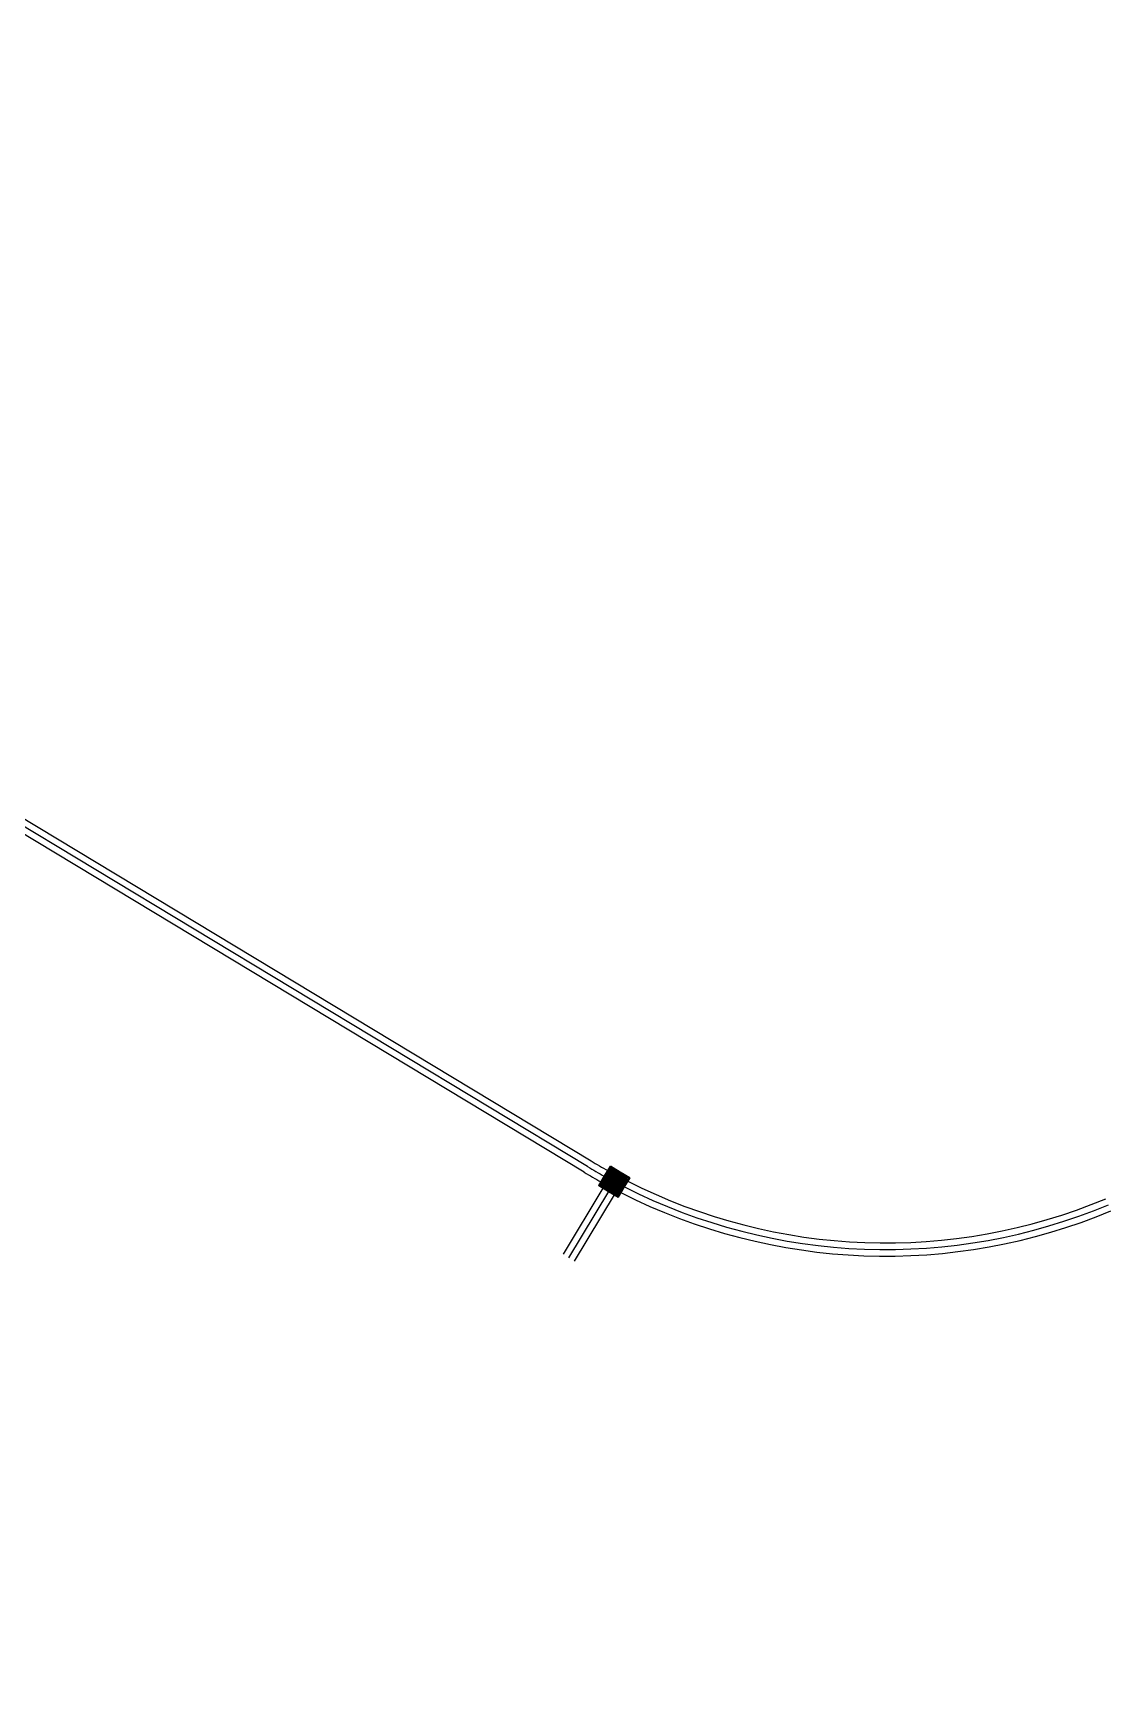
# Model space of a CAD drawing. Header units: millimetres. Extents: x 832728086 to 834530684, y 817551485 to 818349469.
# Drawn here: x 833028343 to 833056827, y 817832159 to 817876257 of the extents above; entities that cross this region are included whole.
import ezdxf

# ---------------------------------------------------------------- set-up
doc = ezdxf.new("R2010")
doc.units = ezdxf.units.MM
doc.header["$LTSCALE"] = 100
doc.layers.add('000-helpline', color=30, linetype='Continuous', lineweight=30, plot=False)
doc.layers.add('000-Tactile-l', color=8, linetype='Continuous')

# ---------------------------------------------------------------- blocks, each defined once
blk = doc.blocks.new('tactile')
at = {"layer": '000-helpline', "ltscale": 0.015}
for points in [[(834189.508, 817899.568), (834189.765, 817899.413), (834189.61, 817899.156), (834189.353, 817899.311)], [(834189.663, 817899.825), (834189.92, 817899.67), (834189.765, 817899.413), (834189.508, 817899.568)], [(834189.92, 817899.67), (834190.177, 817899.515), (834190.022, 817899.258), (834189.765, 817899.413)], [(834189.765, 817899.413), (834190.022, 817899.258), (834189.867, 817899.001), (834189.61, 817899.156)]]:
    blk.add_lwpolyline(points, close=True, dxfattribs=at)
at = {"layer": '000-Tactile-l', "ltscale": 5e-05}
for p, q in [((834188.966, 817899.666), (834169.269, 817911.549)), ((834189.056, 817899.816), (834169.359, 817911.699)), ((834169.449, 817911.849), (834189.147, 817899.966)), ((834189.461, 817899.246), (834188.403, 817897.486)), ((834189.611, 817899.156), (834188.553, 817897.396)), ((834189.761, 817899.066), (834188.703, 817897.306))]:
    blk.add_line(p, q, dxfattribs=at)
at = {"layer": '000-Tactile-l', "ltscale": 0.015}
for centre, radius in [((834189.516, 817899.534), 0.0175), ((834189.542, 817899.577), 0.0175), ((834189.542, 817899.577), 0.0125), ((834189.568, 817899.619), 0.0175), ((834189.568, 817899.619), 0.0125), ((834189.585, 817899.551), 0.0175), ((834189.585, 817899.551), 0.0125), ((834189.594, 817899.662), 0.0175), ((834189.594, 817899.662), 0.0125), ((834189.611, 817899.594), 0.0175), ((834189.611, 817899.594), 0.0125), ((834189.62, 817899.705), 0.0175), ((834189.62, 817899.705), 0.0125), ((834189.637, 817899.636), 0.0175), ((834189.637, 817899.636), 0.0125), ((834189.646, 817899.748), 0.0175), ((834189.646, 817899.748), 0.0125), ((834189.654, 817899.568), 0.0175), ((834189.654, 817899.568), 0.0125), ((834189.663, 817899.679), 0.0175), ((834189.663, 817899.679), 0.0125), ((834189.671, 817899.791), 0.0175), ((834189.671, 817899.791), 0.0125), ((834189.68, 817899.611), 0.0175), ((834189.68, 817899.611), 0.0125), ((834189.688, 817899.722), 0.0175), ((834189.688, 817899.722), 0.0125), ((834189.697, 817899.542), 0.0175), ((834189.697, 817899.542), 0.0125), ((834189.705, 817899.653), 0.0175), ((834189.705, 817899.653), 0.0125), ((834189.714, 817899.765), 0.0175), ((834189.714, 817899.765), 0.0125), ((834189.722, 817899.585), 0.0175), ((834189.722, 817899.585), 0.0125), ((834189.731, 817899.696), 0.0175), ((834189.731, 817899.696), 0.0125), ((834189.748, 817899.628), 0.0175), ((834189.748, 817899.628), 0.0125), ((834189.757, 817899.739), 0.0175), ((834189.757, 817899.739), 0.0125), ((834189.765, 817899.559), 0.0175), ((834189.765, 817899.559), 0.0125), ((834189.774, 817899.67), 0.0175), ((834189.774, 817899.67), 0.0125), ((834189.791, 817899.602), 0.0175), ((834189.791, 817899.602), 0.0125), ((834189.8, 817899.713), 0.0175), ((834189.8, 817899.713), 0.0125), ((834189.808, 817899.533), 0.0175), ((834189.817, 817899.645), 0.0175), ((834189.817, 817899.645), 0.0125), ((834189.834, 817899.576), 0.0175), ((834189.834, 817899.576), 0.0125), ((834189.843, 817899.687), 0.0175), ((834189.843, 817899.687), 0.0125), ((834189.86, 817899.619), 0.0175), ((834189.86, 817899.619), 0.0125), ((834189.877, 817899.55), 0.0175), ((834189.877, 817899.55), 0.0125), ((834189.886, 817899.661), 0.0175), ((834189.886, 817899.661), 0.0125), ((834189.903, 817899.593), 0.0175), ((834189.903, 817899.593), 0.0125), ((834189.928, 817899.636), 0.0175), ((834189.928, 817899.636), 0.0125), ((834189.945, 817899.567), 0.0175), ((834189.945, 817899.567), 0.0125), ((834189.971, 817899.61), 0.0175), ((834189.971, 817899.61), 0.0125), ((834189.988, 817899.541), 0.0175), ((834189.988, 817899.541), 0.0125), ((834190.014, 817899.584), 0.0175), ((834190.014, 817899.584), 0.0125), ((834190.057, 817899.558), 0.0175), ((834190.057, 817899.558), 0.0125), ((834190.1, 817899.532), 0.0175), ((834189.387, 817899.32), 0.0175), ((834189.387, 817899.32), 0.0125), ((834189.413, 817899.363), 0.0175), ((834189.413, 817899.363), 0.0125), ((834189.43, 817899.294), 0.0175), ((834189.43, 817899.294), 0.0125), ((834189.439, 817899.405), 0.0175), ((834189.439, 817899.405), 0.0125), ((834189.456, 817899.337), 0.0175), ((834189.456, 817899.337), 0.0125), ((834189.465, 817899.448), 0.0175), ((834189.465, 817899.448), 0.0125), ((834189.473, 817899.268), 0.0175), ((834189.473, 817899.268), 0.0125), ((834189.482, 817899.379), 0.0175), ((834189.482, 817899.379), 0.0125), ((834189.491, 817899.491), 0.0175), ((834189.491, 817899.491), 0.0125), ((834189.499, 817899.311), 0.0175), ((834189.499, 817899.311), 0.0125), ((834189.508, 817899.422), 0.0175), ((834189.508, 817899.422), 0.0125), ((834189.516, 817899.242), 0.0175), ((834189.516, 817899.242), 0.0125), ((834189.516, 817899.534), 0.0125), ((834189.525, 817899.354), 0.0175), ((834189.525, 817899.354), 0.0125), ((834189.533, 817899.465), 0.0175), ((834189.533, 817899.465), 0.0125), ((834189.542, 817899.285), 0.0175), ((834189.542, 817899.285), 0.0125), ((834189.55, 817899.396), 0.0175), ((834189.55, 817899.396), 0.0125), ((834189.559, 817899.216), 0.0175), ((834189.559, 817899.508), 0.0175), ((834189.559, 817899.216), 0.0125), ((834189.559, 817899.508), 0.0125), ((834189.567, 817899.328), 0.0175), ((834189.567, 817899.328), 0.0125), ((834189.576, 817899.439), 0.0175), ((834189.576, 817899.439), 0.0125), ((834189.584, 817899.259), 0.0175), ((834189.584, 817899.259), 0.0125), ((834189.593, 817899.371), 0.0175), ((834189.593, 817899.371), 0.0125), ((834189.601, 817899.191), 0.0175), ((834189.602, 817899.482), 0.0175), ((834189.601, 817899.191), 0.0125), ((834189.602, 817899.482), 0.0125), ((834189.61, 817899.302), 0.0175), ((834189.61, 817899.302), 0.0125), ((834189.619, 817899.413), 0.0175), ((834189.619, 817899.413), 0.0125), ((834189.628, 817899.525), 0.0175), ((834189.627, 817899.233), 0.0175), ((834189.628, 817899.525), 0.0125), ((834189.627, 817899.233), 0.0125), ((834189.636, 817899.345), 0.0175), ((834189.636, 817899.345), 0.0125), ((834189.645, 817899.456), 0.0175), ((834189.644, 817899.165), 0.0175), ((834189.645, 817899.456), 0.0125), ((834189.644, 817899.165), 0.0125), ((834189.653, 817899.276), 0.0175), ((834189.653, 817899.276), 0.0125), ((834189.662, 817899.388), 0.0175), ((834189.662, 817899.388), 0.0125), ((834189.671, 817899.499), 0.0175), ((834189.67, 817899.208), 0.0175), ((834189.671, 817899.499), 0.0125), ((834189.67, 817899.208), 0.0125), ((834189.679, 817899.319), 0.0175), ((834189.679, 817899.319), 0.0125), ((834189.688, 817899.43), 0.0175), ((834189.687, 817899.139), 0.0175), ((834189.688, 817899.43), 0.0125), ((834189.687, 817899.139), 0.0125), ((834189.696, 817899.25), 0.0175), ((834189.696, 817899.25), 0.0125), ((834189.705, 817899.362), 0.0175), ((834189.705, 817899.362), 0.0125), ((834189.713, 817899.182), 0.0175), ((834189.714, 817899.473), 0.0175), ((834189.713, 817899.182), 0.0125), ((834189.714, 817899.473), 0.0125), ((834189.722, 817899.293), 0.0175), ((834189.722, 817899.293), 0.0125), ((834189.73, 817899.113), 0.0175), ((834189.731, 817899.405), 0.0175), ((834189.73, 817899.113), 0.0125), ((834189.731, 817899.405), 0.0125), ((834189.739, 817899.225), 0.0175), ((834189.739, 817899.516), 0.0175), ((834189.739, 817899.225), 0.0125), ((834189.739, 817899.516), 0.0125), ((834189.748, 817899.336), 0.0175), ((834189.748, 817899.336), 0.0125), ((834189.756, 817899.156), 0.0175), ((834189.756, 817899.447), 0.0175), ((834189.756, 817899.156), 0.0125), ((834189.756, 817899.447), 0.0125), ((834189.765, 817899.267), 0.0175), ((834189.765, 817899.267), 0.0125), ((834189.773, 817899.379), 0.0175), ((834189.773, 817899.379), 0.0125), ((834189.782, 817899.199), 0.0175), ((834189.782, 817899.49), 0.0175), ((834189.782, 817899.199), 0.0125), ((834189.782, 817899.49), 0.0125), ((834189.79, 817899.31), 0.0175), ((834189.79, 817899.31), 0.0125), ((834189.798, 817899.13), 0.0175), ((834189.799, 817899.422), 0.0175), ((834189.798, 817899.13), 0.0125), ((834189.799, 817899.422), 0.0125), ((834189.807, 817899.242), 0.0175), ((834189.807, 817899.242), 0.0125), ((834189.808, 817899.533), 0.0125), ((834189.816, 817899.353), 0.0175), ((834189.816, 817899.353), 0.0125), ((834189.824, 817899.173), 0.0175), ((834189.825, 817899.464), 0.0175), ((834189.824, 817899.173), 0.0125), ((834189.825, 817899.464), 0.0125), ((834189.833, 817899.284), 0.0175), ((834189.833, 817899.284), 0.0125), ((834189.841, 817899.104), 0.0175), ((834189.842, 817899.396), 0.0175), ((834189.841, 817899.104), 0.0125), ((834189.842, 817899.396), 0.0125), ((834189.851, 817899.507), 0.0175), ((834189.85, 817899.216), 0.0175), ((834189.851, 817899.507), 0.0125), ((834189.85, 817899.216), 0.0125), ((834189.859, 817899.327), 0.0175), ((834189.859, 817899.327), 0.0125), ((834189.868, 817899.439), 0.0175), ((834189.867, 817899.147), 0.0175), ((834189.868, 817899.439), 0.0125), ((834189.867, 817899.147), 0.0125), ((834189.876, 817899.258), 0.0175), ((834189.876, 817899.258), 0.0125), ((834189.885, 817899.37), 0.0175), ((834189.885, 817899.37), 0.0125), ((834189.893, 817899.19), 0.0175), ((834189.894, 817899.481), 0.0175), ((834189.893, 817899.19), 0.0125), ((834189.894, 817899.481), 0.0125), ((834189.902, 817899.301), 0.0175), ((834189.902, 817899.301), 0.0125), ((834189.91, 817899.121), 0.0175), ((834189.911, 817899.413), 0.0175), ((834189.91, 817899.121), 0.0125), ((834189.911, 817899.413), 0.0125), ((834189.919, 817899.233), 0.0175), ((834189.919, 817899.524), 0.0175), ((834189.919, 817899.233), 0.0125), ((834189.919, 817899.524), 0.0125), ((834189.928, 817899.344), 0.0175), ((834189.928, 817899.344), 0.0125), ((834189.936, 817899.164), 0.0175), ((834189.936, 817899.456), 0.0175), ((834189.936, 817899.164), 0.0125), ((834189.936, 817899.456), 0.0125), ((834189.945, 817899.275), 0.0175), ((834189.945, 817899.275), 0.0125), ((834189.953, 817899.387), 0.0175), ((834189.953, 817899.387), 0.0125), ((834189.962, 817899.207), 0.0175), ((834189.962, 817899.498), 0.0175), ((834189.962, 817899.207), 0.0125), ((834189.962, 817899.498), 0.0125), ((834189.97, 817899.318), 0.0175), ((834189.97, 817899.318), 0.0125), ((834189.979, 817899.43), 0.0175), ((834189.979, 817899.43), 0.0125), ((834189.987, 817899.25), 0.0175), ((834189.987, 817899.25), 0.0125), ((834189.996, 817899.361), 0.0175), ((834189.996, 817899.361), 0.0125), ((834190.005, 817899.473), 0.0175), ((834190.005, 817899.473), 0.0125), ((834190.013, 817899.292), 0.0175), ((834190.013, 817899.292), 0.0125), ((834190.022, 817899.404), 0.0175), ((834190.022, 817899.404), 0.0125), ((834190.031, 817899.515), 0.0175), ((834190.031, 817899.515), 0.0125), ((834190.039, 817899.335), 0.0175), ((834190.039, 817899.335), 0.0125), ((834190.048, 817899.447), 0.0175), ((834190.048, 817899.447), 0.0125), ((834190.065, 817899.378), 0.0175), ((834190.065, 817899.378), 0.0125), ((834190.074, 817899.49), 0.0175), ((834190.074, 817899.49), 0.0125), ((834190.091, 817899.421), 0.0175), ((834190.091, 817899.421), 0.0125), ((834190.1, 817899.532), 0.0125), ((834190.117, 817899.464), 0.0175), ((834190.117, 817899.464), 0.0125), ((834190.142, 817899.507), 0.0175), ((834190.142, 817899.507), 0.0125), ((834189.773, 817899.087), 0.0175), ((834189.773, 817899.087), 0.0125), ((834189.815, 817899.061), 0.0175), ((834189.815, 817899.061), 0.0125), ((834189.858, 817899.036), 0.0175), ((834189.858, 817899.036), 0.0125), ((834189.884, 817899.078), 0.0175), ((834189.884, 817899.078), 0.0125)]:
    blk.add_circle(centre, radius, dxfattribs=at)
at = {"layer": '000-Tactile-l', "ltscale": 5e-05}
for radius, start, end in [(15.5, 238.8976, 240.8061), (15.325, 238.8976, 240.8254), (15.15, 238.8976, 240.8467), (15.5, 243.027, 292.6918), (15.325, 243.0717, 292.6918), (15.15, 243.1191, 292.6918)]:
    blk.add_arc((834196.973, 817912.938), radius, start, end, dxfattribs=at)

msp = doc.modelspace()

# ---------------------------------------------------------------- linework, layer by layer
at = {"ltscale": 5}
msp.add_circle((833186042.1669, 817950476.993), 398992.1588, dxfattribs=at)

# ---------------------------------------------------------------- block references
at = {"layer": '000-Tactile-l', "xscale": 1000, "yscale": 1000, "zscale": 1000}
msp.add_blockref('tactile', (-1145990.4835, -53655.9264), dxfattribs=at)

doc.saveas('drawing.dxf')
